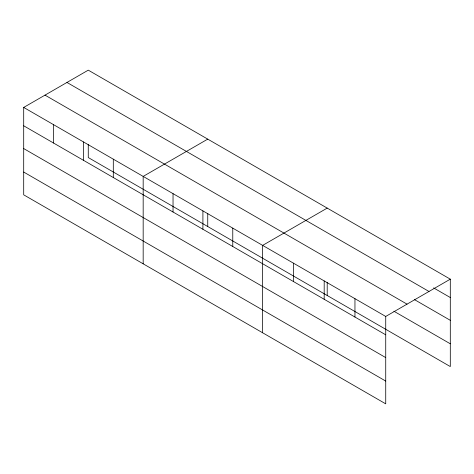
<?xml version="1.0" encoding="UTF-8"?>
<svg xmlns="http://www.w3.org/2000/svg" width="474" height="474" viewBox="0 0 474 474"><rect width="100%" height="100%" fill="white"/><g stroke="black" fill="none" stroke-linecap="round" stroke-linejoin="round"><path stroke-width="0.71" d="M23.7 107.432L385.729 316.448L385.729 403.848L23.7 194.832L23.7 107.432L88.271 70.152L450.3 279.168L450.3 366.568L88.271 157.552L88.271 144.327M207.742 139.125L143.172 176.405L143.172 263.811M327.208 208.104L262.637 245.384L262.637 332.784M385.729 316.448L450.3 279.168M433.633 287.908L450.3 297.53M66.964 82.452L428.994 291.469M414.4 299.586L450.3 320.317M45.006 95.126L407.036 304.142M393.882 311.217L450.3 343.786M23.7 125.794L385.729 334.81M23.7 148.575L385.729 357.592M23.7 172.05L385.729 381.066M354.955 298.679L354.955 317.047M327.208 282.273L327.208 295.503M324.186 280.916L324.186 299.278M293.412 263.147L293.412 281.515M232.77 228.136L232.77 246.504M207.742 213.3L207.742 226.531M202.908 210.894L202.908 229.256M173.04 193.647L173.04 212.014M113.304 159.163L113.304 177.525M83.436 141.916L83.436 160.283M53.568 124.674L53.568 143.041"/></g></svg>
